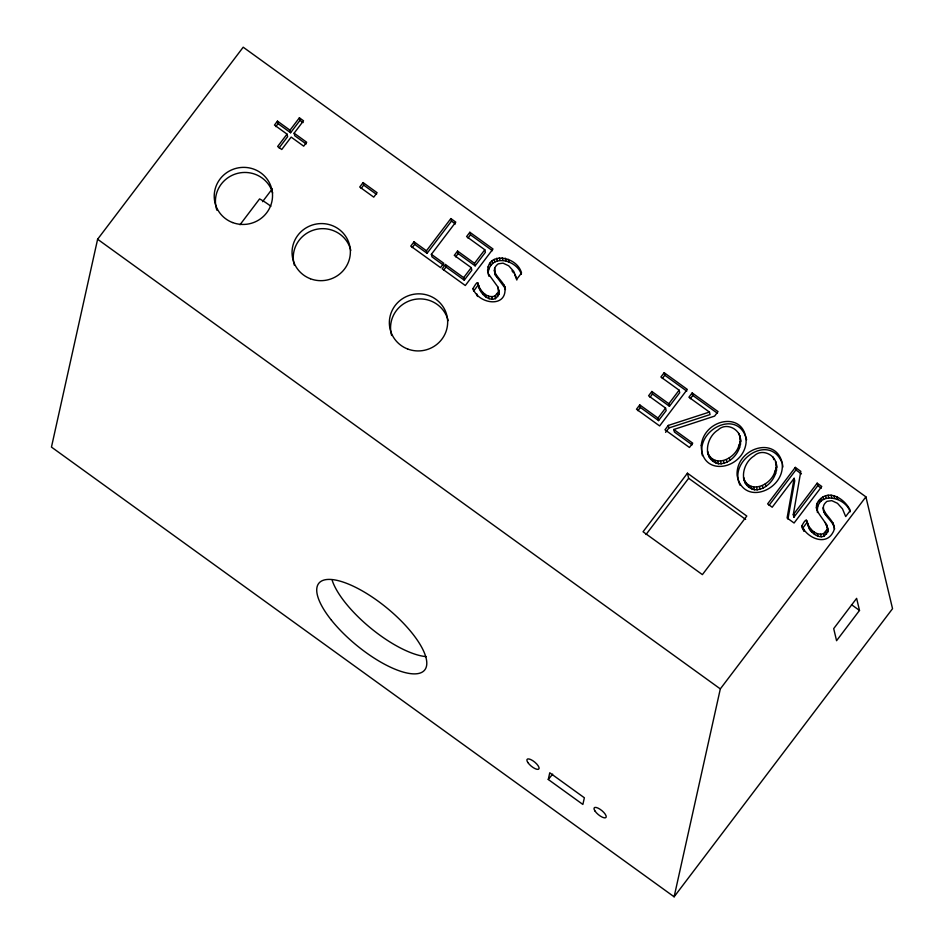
<?xml version="1.0" encoding="UTF-8"?>
<svg xmlns="http://www.w3.org/2000/svg" width="944" height="944" viewBox="0 0 944 944"><rect width="100%" height="100%" fill="white"/><g stroke="black" fill="none" stroke-linecap="round" stroke-linejoin="round"><path stroke-width="1.42" d="M782.281 464.507C784.004 490.514 743.07 506.468 737.111 475.387C735.376 447.421 779.414 433.803 782.883 467.056M707.457 451.869C713.499 469.085 735.612 459.032 738.975 445.143C745.595 432.635 727.871 420.257 718.018 430.004C706.029 437.214 701.84 459.634 718.419 463.752C731.73 464.649 743.801 448.624 739.825 435.963M743.471 477.865C749.512 495.081 771.626 485.039 774.989 471.139C781.597 458.642 763.873 446.252 754.02 455.999C742.031 463.221 737.854 485.641 754.433 489.747C767.743 490.656 779.815 474.631 775.838 461.958M477.463 282.669L478.065 285.206L473.664 291.023L473.05 288.486C479.965 276.285 476.932 286.764 480.85 291.531C483.788 296.31 489.606 300.853 495.458 298.634L499.022 294.375L498.09 287.259L488.284 273.701M499.022 294.375L498.09 287.259M827.782 531.885C829.186 519.578 807.545 510.362 820.725 498.55C831.275 489.594 845.564 500.167 850.308 510.48L845.694 516.569L842.473 508.828L837.47 503.305L831.758 500.639L826.991 501.347C814.035 511.589 840.656 520.51 832.785 532.711C825.316 546.399 806.613 537.407 801.822 525.985C809.22 511.624 805.987 528.581 811.769 531.968C814.896 535.248 819.652 537.997 824.218 536.145L827.782 531.885L826.85 524.758M504.061 285.064L505.429 289.513C504.934 280.285 486.927 272.309 498.231 263.848L502.999 263.14L508.71 265.795L513.713 271.329L516.923 279.058L521.536 272.969C516.427 254.207 481.676 251.21 488.886 276.25M793.29 514.669L817.162 483.175L817.775 485.712L793.892 517.206L793.29 514.669L800.807 471.363L795.296 467.386L767.614 503.907L772.204 507.223L794.128 478.301L794.73 480.85L787.945 519.094M793.892 517.206L794.4 514.327M794.128 478.301L787.095 517.973L794.081 523.011L821.764 486.49L817.162 483.175M521.383 274.338C516.687 259.647 490.538 253.405 488.154 272.568L487.541 270.019M817.41 512.533C815.734 490.738 845.081 496.131 850.155 511.849M97.61 239.245L51.46 447.09L674.122 896.8L892.54 608.679L865.908 496.851L243.198 47.2L97.61 239.245L720.319 688.896L674.122 896.8M548.275 779.473L549.762 772.782L584.36 797.774L582.873 804.453L548.275 779.473L552.653 774.139M477.829 282.94C479.399 290.351 486.608 298.764 494.845 296.097L498.42 291.826M808.088 525.938L807.486 523.389C809.905 529.572 816.501 536.098 823.616 533.596L827.18 529.336M289.997 130.201L299.39 117.811L299.991 120.36L290.61 132.738L289.997 130.201L277.453 121.139L274.468 125.068L287.023 134.131L287.625 136.668L279.094 147.925M275.825 126.626L278.055 123.676L277.453 121.139M287.023 134.131L277.63 146.509L281.76 149.494L291.153 137.104L303.697 146.167L306.67 142.249L294.127 133.187L303.52 120.797L299.39 117.811M240.012 224.731L259.576 198.924A17.263 2.384 37.2 0 1 270.857 206.229M262.55 201.674L272.238 188.906M363.086 182.581L359.723 187.018L373.741 197.143L377.104 192.706L363.086 182.581L363.688 185.118L376.538 194.393M361.174 188.446L363.688 185.118M426.452 250.774L414.027 241.794L410.758 246.113L440.529 267.612L443.798 263.293L431.373 254.325L455.787 222.123L450.866 218.571L426.452 250.774L427.066 253.311L451.48 221.108L450.866 218.571M412.186 247.576L414.64 244.343L414.027 241.794M445.438 264.485L442.17 268.804L465.309 285.513L492.992 248.992L469.852 232.283L466.584 236.59L484.803 249.747L485.405 252.296L475.127 265.854L458.147 253.594L457.545 251.057L454.276 255.376L471.245 267.636L471.847 270.173L464.271 280.179L446.052 267.022L445.438 264.485L463.657 277.642L464.271 280.179M443.597 270.267L446.052 267.022M468.012 238.053L470.466 234.82L469.852 232.283M455.692 256.839L458.147 253.594M463.657 277.642L471.245 267.636M475.127 265.854L474.513 263.317L484.803 249.747M639.761 404.905L636.48 409.224L659.62 425.933L687.303 389.412L664.175 372.703L660.894 377.022L679.114 390.167L679.715 392.716L669.438 406.274L652.469 394.014L651.856 391.477L648.587 395.796L665.555 408.056L666.169 410.593L658.582 420.599L640.362 407.442L639.761 404.905L657.98 418.062L658.582 420.599M637.908 410.687L640.362 407.442M662.322 378.473L664.777 375.24L664.175 372.703M650.015 397.259L652.469 394.014M657.98 418.062L665.555 408.056M669.438 406.274L668.836 403.737L679.114 390.167M692.141 444.836L674.405 432.033L673.804 429.485L714.608 416.103L718.03 411.584L692.176 392.928L688.908 397.235L709.44 412.068L710.041 414.605L668.93 427.951L665.591 432.34M709.44 412.068L668.317 425.414L664.989 429.803L689.45 447.468L692.719 443.149L673.804 429.485M690.335 398.698L692.79 395.465L692.176 392.928M687.456 473.192L643.053 531.767L702.395 574.625L746.798 516.049L687.456 473.192L688.66 478.278L745.642 519.424M646.038 534.505L688.66 478.278M769.077 505.3L795.898 469.923L795.296 467.386M806.223 520.179L806.837 522.716L802.424 528.534L801.822 525.985M720.319 688.896L865.908 496.851M859.5 610.438L836.573 640.693L833.694 628.621L856.621 598.366L859.5 610.438L851.488 604.656M451.48 221.108L455.409 223.952M470.466 234.82L492.438 250.691M664.777 375.24L686.76 391.111M692.79 395.465L717.452 413.283M795.898 469.923L801.421 473.912M817.775 485.712L821.221 488.201M299.991 120.36L303.083 122.59M457.545 251.057L474.513 263.317M651.856 391.477L668.836 403.737M278.055 123.676L290.61 132.738M306.139 143.96L294.729 135.724L294.127 133.187M806.837 522.716L806.601 520.439M414.64 244.343L427.066 253.311M443.279 265.028L431.986 256.862L431.373 254.325M473.05 288.486C478.195 304.298 507.778 308.653 504.828 286.976M822.991 507.801C823.357 516.592 833.493 520.557 834.614 529.041M494.219 270.291L495.34 275.058L504.674 287.601M511.99 270.751L513.536 272.828M802.99 529.454L804.135 531.307L803.521 528.77M514.905 275.07L516.828 280.049M782.151 463.174C770.269 432.423 727.635 460.554 740.072 485.287M775.425 461.923L776.44 464.507M740.426 438.5L738.81 433.379M827.463 527.307L828.077 529.596M498.692 289.796L499.305 292.085M837.045 496.839L837.658 499.376M834.024 495.659L834.638 498.196M831.098 495.152L831.711 497.7M828.124 495.187L828.738 497.736M832.832 522.575L833.434 525.112M825.493 495.777L826.106 498.314M822.979 496.933L823.581 499.482M824.926 512.344L825.528 514.893M820.725 498.55L821.327 501.099M825.398 522.433L826 524.982M818.896 500.521L819.498 503.058M825.906 531.649L826.507 534.198M816.961 503.978L817.563 506.515M823.616 533.596L824.218 536.145M816.312 507.53L816.914 510.079M820.643 534.28L821.245 536.829M817.303 533.714L817.905 536.251M813.905 531.861L814.507 534.41M811.167 529.431L811.769 531.968M809.008 526.492L809.622 529.041M776.228 464.826L776.829 467.374M775.956 467.917L776.57 470.454M773.183 457.097L773.785 459.634M774.989 471.139L775.602 473.687M765.324 483.847L765.938 486.396M762.422 485.747L763.023 488.284M759.531 486.915L760.132 489.452M756.592 487.399L757.206 489.936M753.819 487.21L754.433 489.747M740.214 438.83L740.828 441.367M751.129 486.337L751.731 488.874M739.954 441.91L740.556 444.447M738.975 445.143L739.589 447.68M748.439 484.744L749.04 487.293M746.161 482.738L746.763 485.275M744.497 480.437L745.099 482.986M729.323 457.852L729.924 460.389M726.408 459.74L727.01 462.277M723.517 460.908L724.119 463.445M720.591 461.392L721.192 463.941M717.806 461.203L718.419 463.752M715.115 460.33L715.717 462.867M712.425 458.749L713.039 461.286M710.148 456.731L710.761 459.28M708.484 454.43L709.086 456.979M668.317 425.414L668.93 427.951M508.285 259.329L508.887 261.877M505.264 258.149L505.866 260.686M502.338 257.653L502.94 260.19M499.364 257.688L499.966 260.225M496.733 258.267L497.335 260.815M494.208 259.435L494.821 261.972M494.597 268.12L495.34 275.058M496.166 274.846L496.768 277.383M491.966 261.051L492.567 263.588M490.137 263.01L490.738 265.547M497.146 294.15L497.748 296.687M488.19 266.468L488.803 269.016M494.845 296.097L495.458 298.634M491.871 296.782L492.485 299.319M488.532 296.204L489.145 298.741M485.133 294.363L485.735 296.9M482.396 291.92L482.998 294.457M480.248 288.982L480.85 291.531M478.714 285.879L479.316 288.427M476.862 293.926L477.475 296.475M823.593 510.338L824.112 512.557M702.442 455.692C695.61 429.485 738.751 407.843 746.633 439.751M743.707 477.593L744.073 480.413M707.693 451.586L708.059 454.406M391.642 335.486A29.205 28.521 -13.4 0 1 412.445 299.885A29.205 28.521 -13.4 0 1 448.117 320.653M294.351 265.229A29.205 28.521 -13.4 0 1 315.154 229.628A29.205 28.521 -13.4 0 1 350.814 250.396M216.884 210.217A29.205 28.521 -13.4 0 1 236.083 173.779A29.205 28.521 -13.4 0 1 272.663 192.977M426.24 656.623A68.44 24.048 39.4 0 1 371.676 628.905A68.44 24.048 39.4 0 1 332.229 580.466M701.262 445.344C701.203 477.629 743.188 469.699 746.102 442.583C746.326 410.239 704.059 418.133 701.262 445.344M232.543 222.536A29.205 28.521 -13.4 0 0 272.238 191.549A29.205 28.521 -13.4 0 0 225.345 173.661A29.205 28.521 -13.4 0 0 232.543 222.536M310.387 278.751A29.205 28.521 -13.4 0 0 350.082 247.753A29.205 28.521 -13.4 0 0 303.177 229.876A29.205 28.521 -13.4 0 0 310.387 278.751M407.678 349.009A29.205 28.521 -13.4 0 0 447.373 318.01A29.205 28.521 -13.4 0 0 400.48 300.133A29.205 28.521 -13.4 0 0 407.678 349.009M331.438 620.196A68.44 24.048 39.4 0 0 424.352 670.405A68.44 24.048 39.4 0 0 359.44 589.316A68.44 24.048 39.4 0 0 331.438 620.196M527.861 762.528A7.599 2.667 39.4 0 0 538.434 769.277A7.599 2.667 39.4 0 0 532.699 760.628A7.599 2.667 39.4 0 0 527.861 762.528M594.98 811.014A7.599 2.667 39.4 0 0 605.564 817.764A7.599 2.667 39.4 0 0 599.818 809.114A7.599 2.667 39.4 0 0 594.98 811.014"/></g></svg>
